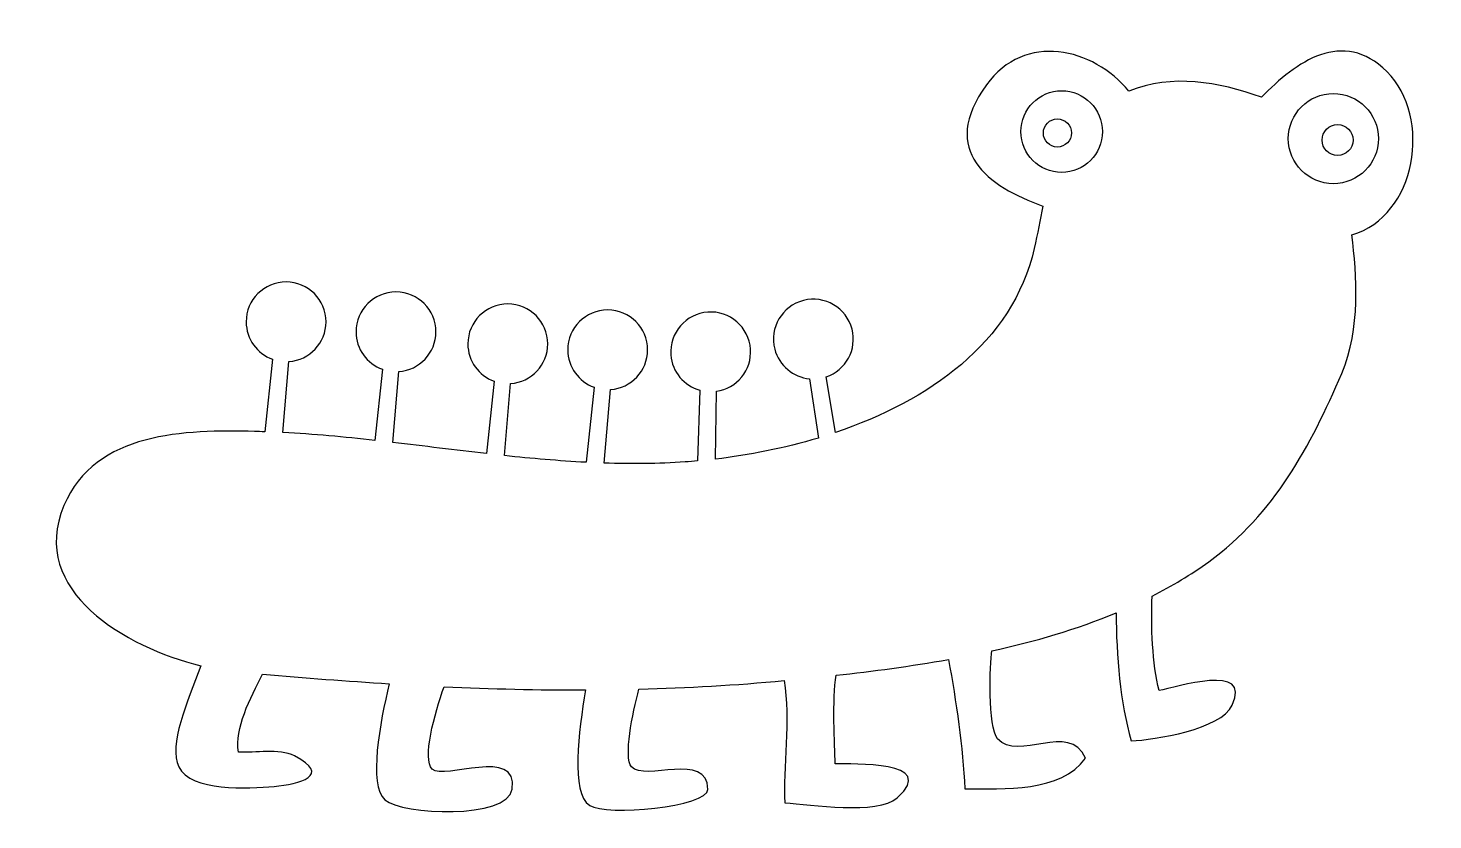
# Model space of a CAD drawing. Header units: centimetres. Extents: x -9.4 to 9.3, y -5.2 to 5.4.
import ezdxf

# ---------------------------------------------------------------- set-up
doc = ezdxf.new("R2010")
doc.units = ezdxf.units.CM
doc.header["$MEASUREMENT"] = 0
doc.layers.add('Camada 1', color=7, linetype='Continuous')

msp = doc.modelspace()

# ---------------------------------------------------------------- linework, layer by layer
at = {"layer": 'Camada 1'}
for points, knots in [([(8.2562, 2.62762), (8.31809, 2.08208), (8.37741, 1.37839), (8.11946, 0.77554), (8.11946, 0.77554), (7.70264, -0.20008), (7.21985, -1.10353), (6.34239, -1.74266), (6.34239, -1.74266), (6.10456, -1.9158), (5.84915, -2.06654), (5.58333, -2.20253), (5.58333, -2.20253), (5.5678, -2.59567), (5.5851, -3.11717), (5.67805, -3.46345), (5.67805, -3.46345), (5.89832, -3.42982), (6.93008, -3.0815), (6.65457, -3.6631), (6.65457, -3.6631), (6.50304, -3.9834), (5.61896, -4.12398), (5.30297, -4.13824), (5.30297, -4.13824), (5.15631, -3.63304), (5.10387, -2.99545), (5.10284, -2.4266), (5.10284, -2.4266), (4.576, -2.64636), (4.01352, -2.80858), (3.44163, -2.93434), (3.44163, -2.93434), (3.41208, -3.10648), (3.38358, -3.95185), (3.51648, -4.1092), (3.51648, -4.1092), (3.78792, -4.4298), (4.48102, -3.87012), (4.69086, -4.37048), (4.69086, -4.37048), (4.36926, -4.82628), (3.59517, -4.78119), (3.08055, -4.77839), (3.08055, -4.77839), (3.05052, -4.22684), (2.96495, -3.61166), (2.86005, -3.04995), (2.86005, -3.04995), (2.35382, -3.14009), (1.84789, -3.2073), (1.35772, -3.2618), (1.35772, -3.2618), (1.30374, -3.57755), (1.33759, -4.1935), (1.3465, -4.4443), (1.3465, -4.4443), (1.5665, -4.45499), (2.74088, -4.3944), (2.17433, -4.8996), (2.17433, -4.8996), (1.91051, -5.13489), (1.01421, -4.98567), (0.6707, -4.96784), (0.6707, -4.96784), (0.64652, -4.52122), (0.75015, -3.84212), (0.66155, -3.33234), (0.66155, -3.33234), (0.01628, -3.39346), (-0.6311, -3.42987), (-1.27991, -3.4459), (-1.27991, -3.4459), (-1.36521, -3.7698), (-1.48718, -4.36258), (-1.37971, -4.48558), (-1.37971, -4.48558), (-1.20326, -4.68801), (-0.36334, -4.27373), (-0.35786, -4.78707), (-0.35786, -4.78707), (-0.35545, -5.02109), (-1.72052, -5.14812), (-1.93864, -5.00273), (-1.93864, -5.00273), (-2.20092, -4.82781), (-2.08173, -4.01247), (-1.99489, -3.45738), (-1.99489, -3.45738), (-2.6251, -3.45942), (-3.25584, -3.44362), (-3.88592, -3.4146), (-3.88592, -3.4146), (-4.01527, -3.7734), (-4.17913, -4.38528), (-4.0457, -4.51564), (-4.0457, -4.51564), (-3.88923, -4.66894), (-2.89019, -4.21187), (-2.97522, -4.78197), (-2.97522, -4.78197), (-3.03684, -5.19498), (-4.45223, -5.12775), (-4.67821, -4.92762), (-4.67821, -4.92762), (-4.90165, -4.72953), (-4.74467, -3.8877), (-4.61836, -3.37436), (-4.61836, -3.37436), (-5.18478, -3.33973), (-5.75006, -3.29567), (-6.31397, -3.24553), (-6.31397, -3.24553), (-6.47809, -3.57144), (-6.69145, -3.97274), (-6.6348, -4.28899), (-6.6348, -4.28899), (-6.40538, -4.30198), (-6.09905, -4.23475), (-5.88746, -4.33992), (-5.88746, -4.33992), (-5.37398, -4.59609), (-5.8243, -4.71907), (-6.15763, -4.74733), (-6.15763, -4.74733), (-6.50865, -4.77739), (-7.27317, -4.81964), (-7.43295, -4.48658), (-7.43295, -4.48658), (-7.57593, -4.18866), (-7.32296, -3.62772), (-7.14088, -3.13345), (-7.14088, -3.13345), (-8.14402, -2.88699), (-9.4495, -2.13428), (-8.97032, -0.99326), (-8.97032, -0.99326), (-8.55283, 0.00007), (-7.34371, 0.02068), (-6.42093, -0.00094), (-6.42093, -0.00094), (-6.37521, -0.00197), (-6.32965, -0.00478), (-6.28393, -0.00628), (-6.28393, -0.00628), (-6.28393, -0.00628), (-6.1808, 0.96347), (-6.1808, 0.96347), (-6.1808, 0.96347), (-6.3858, 1.03835), (-6.53283, 1.233), (-6.53283, 1.46396), (-6.53283, 1.46396), (-6.53283, 1.75894), (-6.29359, 1.99818), (-5.99861, 1.99818), (-5.99861, 1.99818), (-5.70363, 1.99818), (-5.46439, 1.75894), (-5.46439, 1.46396), (-5.46439, 1.46396), (-5.46439, 1.18183), (-5.68362, 0.95329), (-5.96067, 0.93342), (-5.96067, 0.93342), (-5.96067, 0.93342), (-6.04153, -0.01572), (-6.04153, -0.01572), (-6.04153, -0.01572), (-5.62979, -0.03712), (-5.22071, -0.07581), (-4.8128, -0.12113), (-4.8128, -0.12113), (-4.8128, -0.12113), (-4.71173, 0.83005), (-4.71173, 0.83005), (-4.71173, 0.83005), (-4.91657, 0.90479), (-5.06376, 1.09958), (-5.06376, 1.33017), (-5.06376, 1.33017), (-5.06376, 1.62542), (-4.82452, 1.86452), (-4.52954, 1.86452), (-4.52954, 1.86452), (-4.23442, 1.86452), (-3.99519, 1.62542), (-3.99519, 1.33017), (-3.99519, 1.33017), (-3.99519, 1.04828), (-4.21456, 0.81963), (-4.4916, 0.79989), (-4.4916, 0.79989), (-4.4916, 0.79989), (-4.57232, -0.14809), (-4.57232, -0.14809), (-4.57232, -0.14809), (-4.15396, -0.19699), (-3.73663, -0.24995), (-3.31878, -0.29782), (-3.31878, -0.29782), (-3.31878, -0.29782), (-3.21578, 0.66966), (-3.21578, 0.66966), (-3.21578, 0.66966), (-3.42078, 0.74451), (-3.56781, 0.93919), (-3.56781, 1.17001), (-3.56781, 1.17001), (-3.56781, 1.46513), (-3.32857, 1.70423), (-3.03359, 1.70423), (-3.03359, 1.70423), (-2.73861, 1.70423), (-2.49937, 1.46513), (-2.49937, 1.17001), (-2.49937, 1.17001), (-2.49937, 0.88786), (-2.71874, 0.65936), (-2.99565, 0.63949), (-2.99565, 0.63949), (-2.99565, 0.63949), (-3.07778, -0.32431), (-3.07778, -0.32431), (-3.07778, -0.32431), (-2.71517, -0.36302), (-2.35168, -0.39458), (-1.98666, -0.41342), (-1.98666, -0.41342), (-1.98666, -0.41342), (-1.87995, 0.58956), (-1.87995, 0.58956), (-1.87995, 0.58956), (-2.08482, 0.66444), (-2.23198, 0.85912), (-2.23198, 1.08981), (-2.23198, 1.08981), (-2.23198, 1.38506), (-1.99274, 1.62416), (-1.69776, 1.62416), (-1.69776, 1.62416), (-1.40264, 1.62416), (-1.16341, 1.38506), (-1.16341, 1.08981), (-1.16341, 1.08981), (-1.16341, 0.80779), (-1.38278, 0.57914), (-1.65982, 0.55929), (-1.65982, 0.55929), (-1.65982, 0.55929), (-1.74361, -0.42464), (-1.74361, -0.42464), (-1.74361, -0.42464), (-1.38431, -0.4366), (-1.02326, -0.4343), (-0.65951, -0.40961), (-0.65951, -0.40961), (-0.6068, -0.4063), (-0.55153, -0.40022), (-0.49782, -0.39538), (-0.49782, -0.39538), (-0.49782, -0.39538), (-0.46599, 0.54958), (-0.46599, 0.54958), (-0.46599, 0.54958), (-0.67554, 0.60916), (-0.83672, 0.793), (-0.85342, 1.02308), (-0.85342, 1.02308), (-0.87469, 1.31756), (-0.65329, 1.5732), (-0.35918, 1.59461), (-0.35918, 1.59461), (-0.06483, 1.61601), (0.19097, 1.39472), (0.21237, 1.10037), (0.21237, 1.10037), (0.23274, 0.81901), (0.03042, 0.57507), (-0.24446, 0.53533), (-0.24446, 0.53533), (-0.24446, 0.53533), (-0.25578, -0.37116), (-0.25578, -0.37116), (-0.25578, -0.37116), (0.18689, -0.31872), (0.65746, -0.22807), (1.12037, -0.08877), (1.12037, -0.08877), (1.12037, -0.08877), (1.00247, 0.70302), (1.00247, 0.70302), (1.00247, 0.70302), (0.78527, 0.7239), (0.5943, 0.87553), (0.53625, 1.09884), (0.53625, 1.09884), (0.46188, 1.38454), (0.63354, 1.67608), (0.91897, 1.75019), (0.91897, 1.75019), (1.2044, 1.82441), (1.49621, 1.6528), (1.57032, 1.36721), (1.57032, 1.36721), (1.64136, 1.09427), (1.48602, 0.8177), (1.223, 0.72911), (1.223, 0.72911), (1.223, 0.72911), (1.34955, -0.01339), (1.34955, -0.01339), (1.34955, -0.01339), (2.58603, 0.40473), (3.71535, 1.17345), (4.0074, 2.44663), (4.0074, 2.44663), (4.05272, 2.64359), (4.08609, 2.83165), (4.123, 3.01154), (4.123, 3.01154), (3.38865, 3.27686), (2.7256, 3.74679), (3.36674, 4.63254), (3.36674, 4.63254), (3.88008, 5.34168), (4.79448, 5.13009), (5.27343, 4.54824), (5.27343, 4.54824), (5.85297, 4.78274), (6.46154, 4.67503), (7.0472, 4.46715), (7.0472, 4.46715), (7.50707, 4.94356), (8.13525, 5.39184), (8.72371, 4.81039), (8.72371, 4.81039), (9.33891, 4.20276), (9.11457, 2.87257), (8.2562, 2.62762)], [0, 0, 0, 0, 0.01162791, 0.01162791, 0.01162791, 0.01162791, 0.02325581, 0.02325581, 0.02325581, 0.02325581, 0.03488372, 0.03488372, 0.03488372, 0.03488372, 0.04651163, 0.04651163, 0.04651163, 0.04651163, 0.05813953, 0.05813953, 0.05813953, 0.05813953, 0.06976744, 0.06976744, 0.06976744, 0.06976744, 0.08139535, 0.08139535, 0.08139535, 0.08139535, 0.09302326, 0.09302326, 0.09302326, 0.09302326, 0.10465116, 0.10465116, 0.10465116, 0.10465116, 0.11627907, 0.11627907, 0.11627907, 0.11627907, 0.12790698, 0.12790698, 0.12790698, 0.12790698, 0.13953488, 0.13953488, 0.13953488, 0.13953488, 0.15116279, 0.15116279, 0.15116279, 0.15116279, 0.1627907, 0.1627907, 0.1627907, 0.1627907, 0.1744186, 0.1744186, 0.1744186, 0.1744186, 0.18604651, 0.18604651, 0.18604651, 0.18604651, 0.19767442, 0.19767442, 0.19767442, 0.19767442, 0.20930233, 0.20930233, 0.20930233, 0.20930233, 0.22093023, 0.22093023, 0.22093023, 0.22093023, 0.23255814, 0.23255814, 0.23255814, 0.23255814, 0.24418605, 0.24418605, 0.24418605, 0.24418605, 0.25581395, 0.25581395, 0.25581395, 0.25581395, 0.26744186, 0.26744186, 0.26744186, 0.26744186, 0.27906977, 0.27906977, 0.27906977, 0.27906977, 0.29069767, 0.29069767, 0.29069767, 0.29069767, 0.30232558, 0.30232558, 0.30232558, 0.30232558, 0.31395349, 0.31395349, 0.31395349, 0.31395349, 0.3255814, 0.3255814, 0.3255814, 0.3255814, 0.3372093, 0.3372093, 0.3372093, 0.3372093, 0.34883721, 0.34883721, 0.34883721, 0.34883721, 0.36046512, 0.36046512, 0.36046512, 0.36046512, 0.37209302, 0.37209302, 0.37209302, 0.37209302, 0.38372093, 0.38372093, 0.38372093, 0.38372093, 0.39534884, 0.39534884, 0.39534884, 0.39534884, 0.40697674, 0.40697674, 0.40697674, 0.40697674, 0.41860465, 0.41860465, 0.41860465, 0.41860465, 0.43023256, 0.43023256, 0.43023256, 0.43023256, 0.44186047, 0.44186047, 0.44186047, 0.44186047, 0.45348837, 0.45348837, 0.45348837, 0.45348837, 0.46511628, 0.46511628, 0.46511628, 0.46511628, 0.47674419, 0.47674419, 0.47674419, 0.47674419, 0.48837209, 0.48837209, 0.48837209, 0.48837209, 0.5, 0.5, 0.5, 0.5, 0.51162791, 0.51162791, 0.51162791, 0.51162791, 0.52325581, 0.52325581, 0.52325581, 0.52325581, 0.53488372, 0.53488372, 0.53488372, 0.53488372, 0.54651163, 0.54651163, 0.54651163, 0.54651163, 0.55813953, 0.55813953, 0.55813953, 0.55813953, 0.56976744, 0.56976744, 0.56976744, 0.56976744, 0.58139535, 0.58139535, 0.58139535, 0.58139535, 0.59302326, 0.59302326, 0.59302326, 0.59302326, 0.60465116, 0.60465116, 0.60465116, 0.60465116, 0.61627907, 0.61627907, 0.61627907, 0.61627907, 0.62790698, 0.62790698, 0.62790698, 0.62790698, 0.63953488, 0.63953488, 0.63953488, 0.63953488, 0.65116279, 0.65116279, 0.65116279, 0.65116279, 0.6627907, 0.6627907, 0.6627907, 0.6627907, 0.6744186, 0.6744186, 0.6744186, 0.6744186, 0.68604651, 0.68604651, 0.68604651, 0.68604651, 0.69767442, 0.69767442, 0.69767442, 0.69767442, 0.70930233, 0.70930233, 0.70930233, 0.70930233, 0.72093023, 0.72093023, 0.72093023, 0.72093023, 0.73255814, 0.73255814, 0.73255814, 0.73255814, 0.74418605, 0.74418605, 0.74418605, 0.74418605, 0.75581395, 0.75581395, 0.75581395, 0.75581395, 0.76744186, 0.76744186, 0.76744186, 0.76744186, 0.77906977, 0.77906977, 0.77906977, 0.77906977, 0.79069767, 0.79069767, 0.79069767, 0.79069767, 0.80232558, 0.80232558, 0.80232558, 0.80232558, 0.81395349, 0.81395349, 0.81395349, 0.81395349, 0.8255814, 0.8255814, 0.8255814, 0.8255814, 0.8372093, 0.8372093, 0.8372093, 0.8372093, 0.84883721, 0.84883721, 0.84883721, 0.84883721, 0.86046512, 0.86046512, 0.86046512, 0.86046512, 0.87209302, 0.87209302, 0.87209302, 0.87209302, 0.88372093, 0.88372093, 0.88372093, 0.88372093, 0.89534884, 0.89534884, 0.89534884, 0.89534884, 0.90697674, 0.90697674, 0.90697674, 0.90697674, 0.91860465, 0.91860465, 0.91860465, 0.91860465, 0.93023256, 0.93023256, 0.93023256, 0.93023256, 0.94186047, 0.94186047, 0.94186047, 0.94186047, 0.95348837, 0.95348837, 0.95348837, 0.95348837, 0.96511628, 0.96511628, 0.96511628, 0.96511628, 0.97674419, 0.97674419, 0.97674419, 0.97674419, 1, 1, 1, 1]), ([(4.37379, 4.55429), (4.07206, 4.55429), (3.82785, 4.30984), (3.82785, 4.00838), (3.82785, 4.00838), (3.82785, 3.70662), (4.07203, 3.46217), (4.37379, 3.46217), (4.37379, 3.46217), (4.67531, 3.46217), (4.91973, 3.70662), (4.91973, 4.00838), (4.91973, 4.00838), (4.91973, 4.30984), (4.67531, 4.55429), (4.37379, 4.55429)], [0, 0, 0, 0, 0.2, 0.2, 0.2, 0.2, 0.4, 0.4, 0.4, 0.4, 0.6, 0.6, 0.6, 0.6, 1, 1, 1, 1]), ([(8.00768, 4.51674), (7.67513, 4.51674), (7.4052, 4.24697), (7.4052, 3.91415), (7.4052, 3.91415), (7.4052, 3.58133), (7.6751, 3.31156), (8.00768, 3.31156), (8.00768, 3.31156), (8.34047, 3.31156), (8.61016, 3.58133), (8.61016, 3.91415), (8.61016, 3.91415), (8.61016, 4.24697), (8.34047, 4.51674), (8.00768, 4.51674)], [0, 0, 0, 0, 0.2, 0.2, 0.2, 0.2, 0.4, 0.4, 0.4, 0.4, 0.6, 0.6, 0.6, 0.6, 1, 1, 1, 1]), ([(4.31754, 4.1777), (4.21314, 4.1777), (4.1291, 4.09354), (4.1291, 3.98953), (4.1291, 3.98953), (4.1291, 3.88539), (4.21313, 3.80123), (4.31754, 3.80123), (4.31754, 3.80123), (4.42142, 3.80123), (4.50545, 3.88539), (4.50545, 3.98953), (4.50545, 3.98953), (4.50544, 4.09354), (4.42141, 4.1777), (4.31754, 4.1777)], [0, 0, 0, 0, 0.2, 0.2, 0.2, 0.2, 0.4, 0.4, 0.4, 0.4, 0.6, 0.6, 0.6, 0.6, 1, 1, 1, 1]), ([(8.06422, 4.10246), (7.94963, 4.10246), (7.85695, 4.00964), (7.85695, 3.89519), (7.85695, 3.89519), (7.85695, 3.78086), (7.94963, 3.68818), (8.06422, 3.68818), (8.06422, 3.68818), (8.17831, 3.68818), (8.27123, 3.78086), (8.27123, 3.89519), (8.27123, 3.89519), (8.27123, 4.00964), (8.17828, 4.10246), (8.06422, 4.10246)], [0, 0, 0, 0, 0.2, 0.2, 0.2, 0.2, 0.4, 0.4, 0.4, 0.4, 0.6, 0.6, 0.6, 0.6, 1, 1, 1, 1])]:
    msp.add_open_spline(points, degree=3, knots=knots, dxfattribs=at)

doc.saveas('drawing.dxf')
